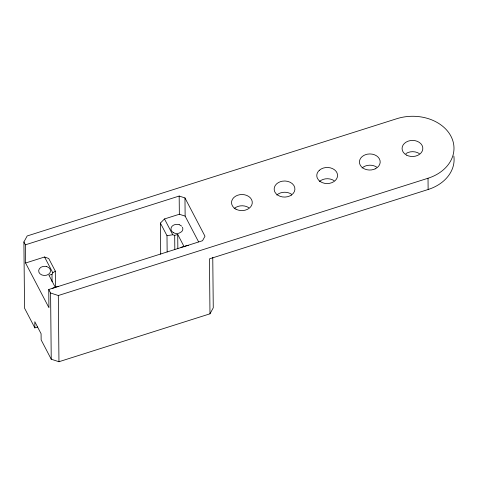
<?xml version="1.0" encoding="UTF-8"?>
<svg xmlns="http://www.w3.org/2000/svg" width="478" height="478" viewBox="0 0 478 478"><rect width="100%" height="100%" fill="white"/><g stroke="black" fill="none" stroke-linecap="round" stroke-linejoin="round"><path stroke-width="0.72" d="M34.864 327.896L24.545 308.161L23.9 241.958L27.18 235.959L396.883 118.681A41.538 32.187 -0.6 0 1 450.963 136.248A41.538 32.187 -0.6 0 1 428.025 178.246L428.133 189.503L209.448 258.867L209.979 313.819L58.961 361.726L51.236 359.217L41.144 339.9L41.078 333.716L34.804 321.712L34.864 327.896L37.684 327.006M52.072 281.691L52 274.3L52.819 272.801L55.305 271.116L48.714 258.502L44.562 256.997L25.579 263.019L48.935 307.695L48.756 289.501L202.523 240.727L204.984 236.228L184.962 197.934L179.172 196.052L25.4 244.826L25.579 263.019M209.979 313.819L213.26 307.82L212.764 257.325M160.698 254.2L160.393 223.077L164.492 218.954L179.346 214.246L185.141 216.128L198.603 241.874M184.024 246.851L184.46 246.523A5.933 4.601 -0.6 0 1 188.338 245.584M52 274.3L48.977 275.262L55.251 287.266L58.28 286.304M160.393 223.077L166.989 235.69L172.755 234.758L174.685 235.385L177.714 234.429L183.988 246.433L180.965 247.389M48.756 289.501L50.59 293.014L58.316 295.524L428.025 178.246M179.136 224.642C176.788 223.943 174.058 224.391 172.235 226.094A5.933 4.601 -0.6 0 0 172.17 231.693L173.197 232.499M179.226 224.666L181.652 226.118M23.9 241.958L25.4 244.826M164.492 218.954L172.755 234.758M44.562 256.997L52.819 272.801M184.962 197.934L185.141 216.128M179.172 196.052L179.346 214.246M177.714 234.429L177.852 248.62M174.685 235.385L174.823 249.42M166.989 235.69L167.151 251.99M58.316 295.524L58.961 361.726M55.305 271.116L55.466 287.415M50.59 293.014L51.236 359.217M182.411 227.164A5.933 4.601 -0.6 0 1 181.586 231.716L179.136 233.162L177.637 233.467A5.933 4.601 -0.6 0 1 173.257 232.547M52.15 288.491A5.933 4.601 -0.6 0 1 54.994 287.589M453.855 156.043A41.538 32.187 -0.6 0 1 428.133 189.503M276.81 195.042A10.385 8.048 -0.6 0 1 280.759 192.849L282.313 192.461A10.385 8.048 -0.6 0 1 291.461 194.193M362.085 167.993A10.385 8.048 -0.6 0 1 366.034 165.8L367.588 165.412A10.385 8.048 -0.6 0 1 376.736 167.145M405.888 153.581A10.385 8.048 -0.6 0 1 419.373 153.617M234.172 208.569A10.385 8.048 -0.6 0 1 248.823 207.715M319.447 181.521A10.385 8.048 -0.6 0 1 334.098 180.666M319.34 170.27L318.372 171.285A10.385 8.048 -0.6 0 0 317.057 177.368L317.547 178.569A10.385 8.048 -0.6 0 0 333.853 181.652L335.018 180.762A10.385 8.048 -0.6 0 0 336.805 172.462L336.076 171.333A10.385 8.048 -0.6 0 0 319.34 170.27M291.216 195.179L289.889 195.914A10.385 8.048 -0.6 0 1 274.916 192.096L274.42 190.889A10.385 8.048 -0.6 0 1 280.646 181.592L282.205 181.21A10.385 8.048 -0.6 0 1 293.833 185.41A10.385 8.048 -0.6 0 1 291.216 195.179M375.164 168.865L373.706 169.439A10.385 8.048 -0.6 0 1 360.185 165.047A10.385 8.048 -0.6 0 1 365.921 154.543L367.474 154.161A10.385 8.048 -0.6 0 1 379.442 158.935A10.385 8.048 -0.6 0 1 375.164 168.865M46.288 266.503L45.422 266.318A5.933 4.601 -0.6 0 0 38.921 272.245A5.933 4.601 -0.6 0 0 48.571 274.276A5.933 4.601 -0.6 0 0 46.916 266.634L46.288 266.503M406.497 155.081A10.385 8.048 -0.6 0 0 422.797 149.124A10.385 8.048 -0.6 0 0 408.063 141.189A10.385 8.048 -0.6 0 0 406.497 155.081M235.947 209.179A10.385 8.048 -0.6 0 0 252.247 203.222A10.385 8.048 -0.6 0 0 237.512 195.287A10.385 8.048 -0.6 0 0 235.947 209.179"/></g></svg>
